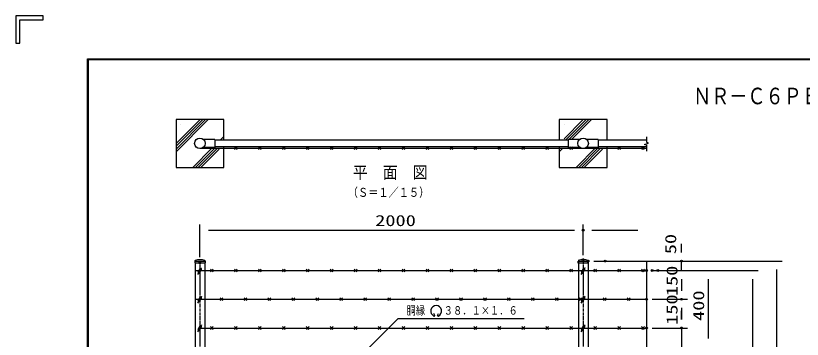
# Model space of a CAD drawing. Units: millimetres, scale not verified. Extents: x -4425 to 4425, y -3150 to 3150.
# Drawn here: x -4425 to -320, y 1459 to 3150 of the extents above; entities that cross this region are included whole.
import ezdxf
from ezdxf.enums import TextEntityAlignment as Align

# ---------------------------------------------------------------- set-up
doc = ezdxf.new("R2010")
doc.units = ezdxf.units.MM
doc.header["$LTSCALE"] = 20
doc.header["$PDMODE"] = 32
doc.header["$PDSIZE"] = 10
doc.linetypes.add('USER1', pattern=[1.125, 0.75, -0.125, 0.125, -0.125])
doc.linetypes.add('USER2', pattern=[1.01, 0.5, -0.25, 0.01, -0.25])
for name, color, linetype, lineweight in [('0-2_1', 7, 'Continuous', 25), ('0-6_10', 4, 'Continuous', 25), ('0-7_EXTCNT-L', 1, 'Continuous', 25), ('0-8_0', 7, 'Continuous', 25), ('0-B_WAKU', 7, 'Continuous', 25), ('0-C_D-TTL-TXT', 7, 'Continuous', 25)]:
    doc.layers.add(name, color=color, linetype=linetype, lineweight=lineweight)
doc.layers.add('0-9_DEFPOINTS', color=7, linetype='Continuous')
doc.styles.add('ＭＳ ゴシック', font='')
doc.styles.get('ＭＳ ゴシック').set_extended_font_data('MS Gothic')

msp = doc.modelspace()

# ---------------------------------------------------------------- linework, layer by layer
at = {"layer": '0-2_1'}
for p, q in [((-3338.39, 2607.35), (-3588.4, 2607.35)), ((-3588.4, 2607.35), (-3588.4, 2357.34)), ((-3338.39, 2499.84), (-3338.39, 2607.35)), ((-1338.39, 2499.84), (-1338.39, 2607.35)), ((-3563.4, 2581.99), (-3563.24, 2582.15)), ((-1563.4, 2581.99), (-1563.24, 2582.15)), ((-3385.46, 2503.84), (-3445.68, 2503.84)), ((-3385.46, 2503.84), (-3385.46, 2499.84)), ((-3363.46, 2499.84), (-3385.46, 2499.84)), ((-3385.46, 2499.84), (-3385.46, 2464.84)), ((-3363.46, 2464.84), (-3385.46, 2464.84)), ((-3385.46, 2464.84), (-3385.46, 2460.84)), ((-1563.4, 2499.84), (-3363.46, 2499.84)), ((-1563.4, 2464.84), (-3363.46, 2464.84)), ((-3338.39, 2382.34), (-3338.39, 2464.84)), ((-3269.57, 2450.23), (-3283.57, 2464.23)), ((-3282.92, 2450.23), (-3268.92, 2464.23)), ((-3144.57, 2450.23), (-3158.57, 2464.23)), ((-3157.91, 2450.23), (-3143.91, 2464.23)), ((-3019.56, 2450.23), (-3033.56, 2464.23)), ((-3032.91, 2450.23), (-3018.91, 2464.23)), ((-2894.56, 2450.23), (-2908.56, 2464.23)), ((-2907.9, 2450.23), (-2893.9, 2464.23)), ((-2769.56, 2450.23), (-2783.56, 2464.23)), ((-2782.9, 2450.23), (-2768.9, 2464.23)), ((-2644.55, 2450.23), (-2658.55, 2464.23)), ((-2657.89, 2450.23), (-2643.89, 2464.23)), ((-2519.55, 2450.23), (-2533.55, 2464.23)), ((-2532.89, 2450.23), (-2518.89, 2464.23)), ((-2394.54, 2450.23), (-2408.54, 2464.23)), ((-2407.88, 2450.23), (-2393.88, 2464.23)), ((-2269.54, 2450.23), (-2283.54, 2464.23)), ((-2282.88, 2450.23), (-2268.88, 2464.23)), ((-2144.53, 2450.23), (-2158.53, 2464.23)), ((-2157.88, 2450.23), (-2143.88, 2464.23)), ((-2019.53, 2450.23), (-2033.53, 2464.23)), ((-2032.87, 2450.23), (-2018.87, 2464.23)), ((-1894.52, 2450.23), (-1908.52, 2464.23)), ((-1907.87, 2450.23), (-1893.87, 2464.23)), ((-1769.52, 2450.23), (-1783.52, 2464.23)), ((-1782.86, 2450.23), (-1768.86, 2464.23)), ((-1644.52, 2450.23), (-1658.52, 2464.23)), ((-1657.86, 2450.23), (-1643.86, 2464.23)), ((-1588.4, 2464.84), (-1588.4, 2357.34)), ((-1541.4, 2499.84), (-1563.4, 2499.84)), ((-1541.4, 2464.84), (-1563.4, 2464.84)), ((-1481.17, 2503.84), (-1541.4, 2503.84)), ((-1541.4, 2503.84), (-1541.4, 2499.84)), ((-1541.4, 2500.52), (-1538.07, 2503.84)), ((-1541.4, 2499.84), (-1541.4, 2464.84)), ((-1541.4, 2464.84), (-1541.4, 2460.84)), ((-1519.51, 2450.23), (-1533.51, 2464.23)), ((-1519.51, 2450.23), (-1533.51, 2464.23)), ((-1532.85, 2450.23), (-1518.85, 2464.23)), ((-1532.85, 2450.23), (-1518.85, 2464.23)), ((-1385.39, 2503.84), (-1445.61, 2503.84)), ((-1385.39, 2503.84), (-1385.39, 2499.84)), ((-1363.39, 2499.84), (-1385.39, 2499.84)), ((-1385.39, 2499.84), (-1385.39, 2464.84)), ((-1385.39, 2464.84), (-1385.39, 2460.84)), ((-1363.39, 2464.84), (-1385.39, 2464.84)), ((-1364.93, 2464.84), (-1363.39, 2466.38)), ((-1133.38, 2499.84), (-1363.39, 2499.84)), ((-1133.38, 2464.84), (-1363.39, 2464.84)), ((-1338.39, 2382.34), (-1338.39, 2464.84)), ((-1269.5, 2450.23), (-1283.5, 2464.23)), ((-1282.84, 2450.23), (-1268.84, 2464.23)), ((-1144.5, 2450.23), (-1158.5, 2464.23)), ((-1157.84, 2450.23), (-1143.84, 2464.23)), ((-3385.46, 2460.84), (-3445.68, 2460.84)), ((-3338.39, 2357.34), (-3338.39, 2457.25)), ((-1481.17, 2460.84), (-1541.4, 2460.84)), ((-1385.39, 2460.84), (-1445.61, 2460.84)), ((-1407.85, 2450.23), (-1400.83, 2457.25)), ((-1338.39, 2357.34), (-1338.39, 2457.25)), ((-3588.4, 2357.34), (-3338.39, 2357.34)), ((-1588.4, 2357.34), (-1338.39, 2357.34)), ((-3490.97, 1868.44), (-3435.96, 1868.44)), ((-3490.97, 1868.06), (-3490.97, 1858.44)), ((-3490.97, 1858.44), (-3435.96, 1858.44)), ((-3488.46, 1858.44), (-3488.46, 1420.93)), ((-3438.46, 1858.44), (-3438.46, 1420.93)), ((-3435.96, 1867.91), (-3435.96, 1858.44)), ((-1490.89, 1868.06), (-1490.89, 1858.44)), ((-1490.89, 1858.44), (-1435.89, 1858.44)), ((-1488.39, 1868.44), (-1438.39, 1868.44)), ((-1488.39, 1868.44), (-1488.39, 1420.93)), ((-1438.39, 1868.44), (-1438.39, 1420.93)), ((-3488.46, 1818.44), (-1133.38, 1818.44)), ((-3472.26, 1810.88), (-3462.13, 1828.42)), ((-3465.33, 1806.88), (-3455.2, 1824.42)), ((-3394.58, 1811.44), (-3408.58, 1825.44)), ((-3407.92, 1811.44), (-3393.92, 1825.44)), ((-3269.57, 1811.44), (-3283.57, 1825.44)), ((-3282.92, 1811.44), (-3268.92, 1825.44)), ((-3144.57, 1811.44), (-3158.57, 1825.44)), ((-3157.91, 1811.44), (-3143.91, 1825.44)), ((-3019.56, 1811.44), (-3033.56, 1825.44)), ((-3032.91, 1811.44), (-3018.91, 1825.44)), ((-2894.56, 1811.44), (-2908.56, 1825.44)), ((-2907.9, 1811.44), (-2893.9, 1825.44)), ((-2769.56, 1811.44), (-2783.56, 1825.44)), ((-2782.9, 1811.44), (-2768.9, 1825.44)), ((-2644.55, 1811.44), (-2658.55, 1825.44)), ((-2657.89, 1811.44), (-2643.89, 1825.44)), ((-2519.55, 1811.44), (-2533.55, 1825.44)), ((-2532.89, 1811.44), (-2518.89, 1825.44)), ((-2394.54, 1811.44), (-2408.54, 1825.44)), ((-2407.88, 1811.44), (-2393.88, 1825.44)), ((-2269.54, 1811.44), (-2283.54, 1825.44)), ((-2282.88, 1811.44), (-2268.88, 1825.44)), ((-2144.53, 1811.44), (-2158.53, 1825.44)), ((-2157.88, 1811.44), (-2143.88, 1825.44)), ((-2019.53, 1811.44), (-2033.53, 1825.44)), ((-2032.87, 1811.44), (-2018.87, 1825.44)), ((-1894.52, 1811.44), (-1908.52, 1825.44)), ((-1907.87, 1811.44), (-1893.87, 1825.44)), ((-1769.52, 1811.44), (-1783.52, 1825.44)), ((-1782.86, 1811.44), (-1768.86, 1825.44)), ((-1644.52, 1811.44), (-1658.52, 1825.44)), ((-1657.86, 1811.44), (-1643.86, 1825.44)), ((-1519.51, 1811.44), (-1533.51, 1825.44)), ((-1519.51, 1811.44), (-1533.51, 1825.44)), ((-1532.85, 1811.44), (-1518.85, 1825.44)), ((-1532.85, 1811.44), (-1518.85, 1825.44)), ((-1472.19, 1810.88), (-1462.06, 1828.42)), ((-1465.26, 1806.88), (-1455.13, 1824.42)), ((-1394.51, 1811.44), (-1408.51, 1825.44)), ((-1407.85, 1811.44), (-1393.85, 1825.44)), ((-1269.5, 1811.44), (-1283.5, 1825.44)), ((-1282.84, 1811.44), (-1268.84, 1825.44)), ((-1144.5, 1811.44), (-1158.5, 1825.44)), ((-1157.84, 1811.44), (-1143.84, 1825.44)), ((-3488.46, 1668.44), (-1133.38, 1668.44)), ((-3472.26, 1660.88), (-3462.13, 1678.41)), ((-3472.26, 1660.88), (-3462.13, 1678.41)), ((-3472.26, 1660.88), (-3462.13, 1678.41)), ((-3465.33, 1656.88), (-3455.2, 1674.41)), ((-3465.33, 1656.88), (-3455.2, 1674.41)), ((-3465.33, 1656.88), (-3455.2, 1674.41)), ((-3344.58, 1661.43), (-3358.58, 1675.44)), ((-3357.92, 1661.43), (-3343.92, 1675.44)), ((-3219.57, 1661.43), (-3233.57, 1675.44)), ((-3232.91, 1661.43), (-3218.91, 1675.44)), ((-3094.57, 1661.43), (-3108.57, 1675.44)), ((-3107.91, 1661.43), (-3093.91, 1675.44)), ((-2969.56, 1661.43), (-2983.56, 1675.44)), ((-2982.91, 1661.43), (-2968.91, 1675.44)), ((-2844.56, 1661.43), (-2858.56, 1675.44)), ((-2857.9, 1661.43), (-2843.9, 1675.44)), ((-2719.55, 1661.43), (-2733.55, 1675.44)), ((-2732.9, 1661.43), (-2718.9, 1675.44)), ((-2594.55, 1661.43), (-2608.55, 1675.44)), ((-2607.89, 1661.43), (-2593.89, 1675.44)), ((-2469.54, 1661.43), (-2483.55, 1675.44)), ((-2482.89, 1661.43), (-2468.89, 1675.44)), ((-2344.54, 1661.43), (-2358.54, 1675.44)), ((-2357.88, 1661.43), (-2343.88, 1675.44)), ((-2219.54, 1661.43), (-2233.54, 1675.44)), ((-2232.88, 1661.43), (-2218.88, 1675.44)), ((-2094.53, 1661.43), (-2108.53, 1675.44)), ((-2107.87, 1661.43), (-2093.87, 1675.44)), ((-1969.53, 1661.43), (-1983.53, 1675.44)), ((-1982.87, 1661.43), (-1968.87, 1675.44)), ((-1844.52, 1661.43), (-1858.52, 1675.44)), ((-1857.86, 1661.43), (-1843.87, 1675.44)), ((-1719.52, 1661.43), (-1733.52, 1675.44)), ((-1732.86, 1661.43), (-1718.86, 1675.44)), ((-1594.51, 1661.43), (-1608.51, 1675.44)), ((-1607.86, 1661.43), (-1593.86, 1675.44)), ((-1469.51, 1661.43), (-1483.51, 1675.44)), ((-1469.51, 1661.43), (-1483.51, 1675.44)), ((-1482.85, 1661.43), (-1468.85, 1675.44)), ((-1482.85, 1661.43), (-1468.85, 1675.44)), ((-1472.19, 1660.88), (-1462.06, 1678.41)), ((-1465.26, 1656.88), (-1455.13, 1674.41)), ((-1344.5, 1661.43), (-1358.51, 1675.44)), ((-1357.85, 1661.43), (-1343.85, 1675.44)), ((-1219.5, 1661.43), (-1233.5, 1675.44)), ((-1232.84, 1661.43), (-1218.84, 1675.44)), ((-1133.38, 1668.44), (-1133.18, 1668.44)), ((-3472.26, 1510.87), (-3462.13, 1528.41)), ((-3465.33, 1506.87), (-3455.2, 1524.41)), ((-3394.58, 1511.43), (-3408.58, 1525.43)), ((-3407.92, 1511.43), (-3393.92, 1525.43)), ((-3269.57, 1511.43), (-3283.57, 1525.43)), ((-3282.92, 1511.43), (-3268.92, 1525.43)), ((-3144.57, 1511.43), (-3158.57, 1525.43)), ((-3157.91, 1511.43), (-3143.91, 1525.43)), ((-3019.56, 1511.43), (-3033.56, 1525.43)), ((-3032.91, 1511.43), (-3018.91, 1525.43)), ((-2894.56, 1511.43), (-2908.56, 1525.43)), ((-2907.9, 1511.43), (-2893.9, 1525.43)), ((-2769.56, 1511.43), (-2783.56, 1525.43)), ((-2782.9, 1511.43), (-2768.9, 1525.43)), ((-2644.55, 1511.43), (-2658.55, 1525.43)), ((-2657.89, 1511.43), (-2643.89, 1525.43)), ((-2519.55, 1511.43), (-2533.55, 1525.43)), ((-2532.89, 1511.43), (-2518.89, 1525.43)), ((-2394.54, 1511.43), (-2408.54, 1525.43)), ((-2407.88, 1511.43), (-2393.88, 1525.43)), ((-2269.54, 1511.43), (-2283.54, 1525.43)), ((-2282.88, 1511.43), (-2268.88, 1525.43)), ((-2144.53, 1511.43), (-2158.53, 1525.43)), ((-2157.88, 1511.43), (-2143.88, 1525.43)), ((-2019.53, 1511.43), (-2033.53, 1525.43)), ((-2032.87, 1511.43), (-2018.87, 1525.43)), ((-1894.52, 1511.43), (-1908.52, 1525.43)), ((-1907.87, 1511.43), (-1893.87, 1525.43)), ((-1769.52, 1511.43), (-1783.52, 1525.43)), ((-1782.86, 1511.43), (-1768.86, 1525.43)), ((-1644.52, 1511.43), (-1658.52, 1525.43)), ((-1657.86, 1511.43), (-1643.86, 1525.43)), ((-1519.51, 1511.43), (-1533.51, 1525.43)), ((-1519.51, 1511.43), (-1533.51, 1525.43)), ((-1532.85, 1511.43), (-1518.85, 1525.43)), ((-1532.85, 1511.43), (-1518.85, 1525.43)), ((-1472.19, 1510.87), (-1462.06, 1528.41)), ((-1465.26, 1506.87), (-1455.13, 1524.41)), ((-1394.51, 1511.43), (-1408.51, 1525.43)), ((-1407.85, 1511.43), (-1393.85, 1525.43)), ((-1269.5, 1511.43), (-1283.5, 1525.43)), ((-1282.84, 1511.43), (-1268.84, 1525.43)), ((-1268.84, 1525.43), (-1268.64, 1525.43)), ((-1144.5, 1511.43), (-1158.5, 1525.43)), ((-1157.84, 1511.43), (-1143.84, 1525.43)), ((-3458.66, 1518.43), (-1133.38, 1518.43))]:
    msp.add_line(p, q, dxfattribs=at)
at = {"layer": '0-2_1', "color": 4}
for p, q in [((-3588.4, 2453.52), (-3434.57, 2607.35)), ((-3588.4, 2439.37), (-3420.42, 2607.35)), ((-3588.4, 2481.8), (-3462.85, 2607.35)), ((-3588.4, 2467.66), (-3448.71, 2607.35)), ((-1563.4, 2506.8), (-1462.85, 2607.35)), ((-1556.21, 2499.84), (-1448.71, 2607.35)), ((-1538.07, 2503.84), (-1434.57, 2607.35)), ((-1523.93, 2503.84), (-1420.42, 2607.35)), ((-3358.22, 2499.84), (-3338.39, 2519.67)), ((-3344.07, 2499.84), (-3338.39, 2505.53)), ((-1133.38, 2517.49), (-1133.38, 2488.7)), ((-3563.4, 2464.37), (-3562.93, 2464.84)), ((-1563.4, 2464.37), (-1562.93, 2464.84)), ((-1542.07, 2499.84), (-1541.4, 2500.52)), ((-1133.38, 2473.31), (-1143.95, 2477.16)), ((-1133.38, 2473.31), (-1133.38, 2443.08)), ((-3500.72, 2357.34), (-3400.81, 2457.25)), ((-3486.58, 2357.34), (-3386.67, 2457.25)), ((-3472.43, 2357.34), (-3372.53, 2457.25)), ((-3458.29, 2357.34), (-3363.39, 2452.24)), ((-1588.4, 2439.37), (-1570.52, 2457.25)), ((-1500.72, 2357.34), (-1397.22, 2460.84)), ((-1486.58, 2357.34), (-1386.67, 2457.25)), ((-1472.43, 2357.34), (-1372.53, 2457.25)), ((-1458.29, 2357.34), (-1363.39, 2452.24)), ((-1133.38, 1868.44), (-1133.38, 1121.41)), ((-2238.36, 1584.38), (-2242.96, 1594.23)), ((-2223.26, 1584.37), (-2217.83, 1593.77))]:
    msp.add_line(p, q, dxfattribs=at)
at = {"layer": '0-2_1', "color": 4, "linetype": 'USER2'}
for p, q in [((-3474.67, 1798.7), (-3453.75, 1834.93)), ((-1474.6, 1798.7), (-1453.68, 1834.93)), ((-3474.67, 1648.69), (-3453.75, 1684.92)), ((-3474.67, 1648.69), (-3453.75, 1684.92)), ((-3474.67, 1648.69), (-3453.75, 1684.92)), ((-1474.6, 1648.69), (-1453.68, 1684.92)), ((-3474.67, 1498.69), (-3453.75, 1534.92)), ((-1474.6, 1498.69), (-1453.68, 1534.92))]:
    msp.add_line(p, q, dxfattribs=at)
at = {"layer": '0-2_1'}
msp.add_lwpolyline([(-1338.39, 2607.35), (-1588.4, 2607.35), (-1588.4, 2499.84)], dxfattribs=at)
at = {"layer": '0-2_1', "color": 4}
msp.add_lwpolyline([(-1143.95, 2477.16), (-1122.81, 2484.85), (-1133.38, 2488.7)], dxfattribs=at)
at = {"layer": '0-2_1'}
for centre, radius, start, end in [((-3487.97, 1868.06), 3, 110.47168, 180), ((-3463.66, 1802.95), 72.49, 69.18331, 110.47173), ((-3438.96, 1867.91), 3, 0, 69.18335), ((-1463.59, 1802.95), 72.49, 69.18331, 110.47173), ((-3468.74, 1808.85), 4, 150.00075, 330.00036), ((-3458.67, 1826.42), 4, 329.99896, 150.00134), ((-1468.66, 1808.85), 4, 150.00075, 330.00036), ((-1458.6, 1826.42), 4, 329.99896, 150.00134), ((-3468.74, 1658.84), 4, 150.00075, 330.00036), ((-3468.74, 1658.84), 4, 150.00075, 330.00036), ((-3468.74, 1658.84), 4, 150.00075, 330.00036), ((-3458.67, 1676.42), 4, 329.99896, 150.00134), ((-3458.67, 1676.42), 4, 329.99896, 150.00134), ((-3458.67, 1676.42), 4, 329.99896, 150.00134), ((-1468.66, 1658.84), 4, 150.00075, 330.00036), ((-1458.6, 1676.42), 4, 329.99896, 150.00134), ((-3458.67, 1526.41), 4, 329.99896, 150.00134), ((-1458.6, 1526.41), 4, 329.99896, 150.00134), ((-3468.74, 1508.84), 4, 150.00075, 330.00036), ((-1468.66, 1508.84), 4, 150.00075, 330.00036)]:
    msp.add_arc(centre, radius, start, end, dxfattribs=at)
at = {"layer": '0-2_1', "color": 4}
for centre, radius, start, end in [((-2230.81, 1607.03), 28.5, 292.92895, 245.65735), ((-2241.31, 1583.83), 3, 245.55066, 10.6575), ((-2220.31, 1583.81), 3, 169.34241, 276.63708)]:
    msp.add_arc(centre, radius, start, end, dxfattribs=at)
at = {"layer": '0-6_10', "color": 2, "linetype": 'USER1'}
for p, q in [((-3463.46, 1868.44), (-3463.46, -953.6)), ((-1463.39, 1868.44), (-1463.39, -937.32))]:
    msp.add_line(p, q, dxfattribs=at)
at = {"layer": '0-6_10'}
msp.add_lwpolyline([(-2578.6, 1418.43), (-2428.6, 1568.43), (-1770.97, 1568.43)], dxfattribs=at)
at = {"layer": '0-7_EXTCNT-L'}
for p, q in [((-3463.46, 1888.44), (-3463.46, 2059.71)), ((-1463.55, 1905.45), (-1463.55, 2059.71)), ((-1463.39, 1898.44), (-1463.39, 2059.71)), ((-1408.39, 1868.44), (-919.95, 1868.44)), ((-1103.38, 1818.44), (-919.95, 1818.44)), ((-1103.38, 1818.44), (-919.95, 1818.44)), ((-1073.38, 1818.44), (-780.95, 1818.44)), ((-1103.38, 1668.44), (-919.95, 1668.44)), ((-1103.38, 1668.44), (-919.95, 1668.44)), ((-1103.38, 1518.43), (-919.95, 1518.43))]:
    msp.add_line(p, q, dxfattribs=at)
at = {"layer": '0-7_EXTCNT-L', "color": 2}
for p, q in [((-3418.46, 2029.71), (-1508.55, 2029.71)), ((-1418.39, 2029.71), (-1178.38, 2029.71)), ((-949.95, 1913.44), (-949.95, 1958.44)), ((-949.95, 1818.44), (-949.95, 1868.44)), ((-949.95, 1773.44), (-949.95, 1713.44)), ((-949.95, 1773.44), (-949.95, 1728.44)), ((-810.95, 1773.44), (-810.95, 1463.43)), ((-949.95, 1623.44), (-949.95, 1563.43))]:
    msp.add_line(p, q, dxfattribs=at)
at = {"layer": '0-8_0'}
msp.add_line((-3463.95, 2457.25), (-1133.38, 2457.25), dxfattribs=at)
at = {"layer": '0-8_0', "color": 1}
for p, q in [((-1318.39, 1868.44), (-424.77, 1868.44)), ((-1043.38, 1818.44), (-549.95, 1818.44)), ((-1073.38, 1518.43), (-921.11, 1518.43))]:
    msp.add_line(p, q, dxfattribs=at)
at = {"layer": '0-8_0', "color": 2}
for p, q in [((-454.77, 1823.44), (-454.77, -886.65)), ((-579.95, 1773.44), (-579.95, -536.64)), ((-951.11, 1563.43), (-951.11, 1608.43)), ((-951.11, 1518.43), (-951.11, 1418.43))]:
    msp.add_line(p, q, dxfattribs=at)
at = {"layer": '0-8_0'}
for centre in [(-3463.95, 2483.25), (-1463.95, 2483.25)]:
    msp.add_circle(centre, 27.58, dxfattribs=at)
at = {"layer": '0-9_DEFPOINTS'}
for p in [(-1463.55, 2029.71), (-3463.46, 1858.44), (-1463.55, 1875.45), (-1438.39, 1868.44), (-1348.39, 1868.44), (-949.95, 1868.44), (-1133.38, 1818.44), (-1103.38, 1818.44), (-1073.38, 1818.44), (-1133.38, 1668.44), (-949.95, 1668.44), (-1133.38, 1518.43), (-949.95, 1518.43)]:
    msp.add_point(p, dxfattribs=at)
at = {"layer": '0-B_WAKU'}
for p, q in [((-4281.7, 3150.04), (-4424.95, 3150.04)), ((-4403.47, 3006.79), (-4403.47, 3128.55)), ((-4047.95, 2923.04), (4198.05, 2923.04)), ((-4047.95, -2922.96), (-4047.95, 2923.04))]:
    msp.add_line(p, q, dxfattribs=at)
for points in [[(-4424.95, 3150.04), (-4424.95, 3006.79), (-4403.47, 3006.79)], [(-4403.47, 3128.55), (-4281.7, 3128.55), (-4281.7, 3150.04)], [(-4045.95, -2920.96), (-4045.95, 2921.04), (4196.05, 2921.04)]]:
    msp.add_lwpolyline(points, dxfattribs=at)
msp.add_lwpolyline([(-4049.95, 2925.04), (4200.05, 2925.04), (4200.05, -2924.96), (-4049.95, -2924.96)], close=True, dxfattribs=at)

# ---------------------------------------------------------------- texts
at = {"layer": '0-2_1', "color": 4, "style": 'ＭＳ ゴシック'}
for s, height, width, p in [('平\u3000面\u3000図', 63.64, 0.9, (-2665.94, 2280.23)), ('（Ｓ＝１／１５）', 45.89, 0.85, (-2692.19, 2189.89)), ('胴縁\u3000\u3000３８．１×１．６', 43.3, 0.8, (-2385.39, 1575.11))]:
    msp.add_text(s, height=height, dxfattribs=dict(at, width=width)).set_placement(p, align=Align.BOTTOM_LEFT)
at = {"layer": '0-7_EXTCNT-L', "color": 3, "style": 'ＭＳ ゴシック', "width": 1.35}
msp.add_text('2000', height=57.77, dxfattribs=at).set_placement((-2549.01, 2033.61), align=Align.BOTTOM_LEFT)
for s, p in [('50', (-960.85, 1903.96)), ('150', (-953.85, 1684.94)), ('150', (-953.85, 1534.94)), ('400', (-814.85, 1555.44))]:
    msp.add_text(s, height=57.77, rotation=90, dxfattribs=at).set_placement(p, align=Align.BOTTOM_LEFT)
at = {"layer": '0-C_D-TTL-TXT', "style": 'ＭＳ ゴシック', "width": 0.8}
msp.add_text('ＮＲ－Ｃ６ＰＥＴ型 Ｈ２０００', height=86.59, dxfattribs=at).set_placement((-889.76, 2661.38), align=Align.BOTTOM_LEFT)

doc.saveas('drawing.dxf')
